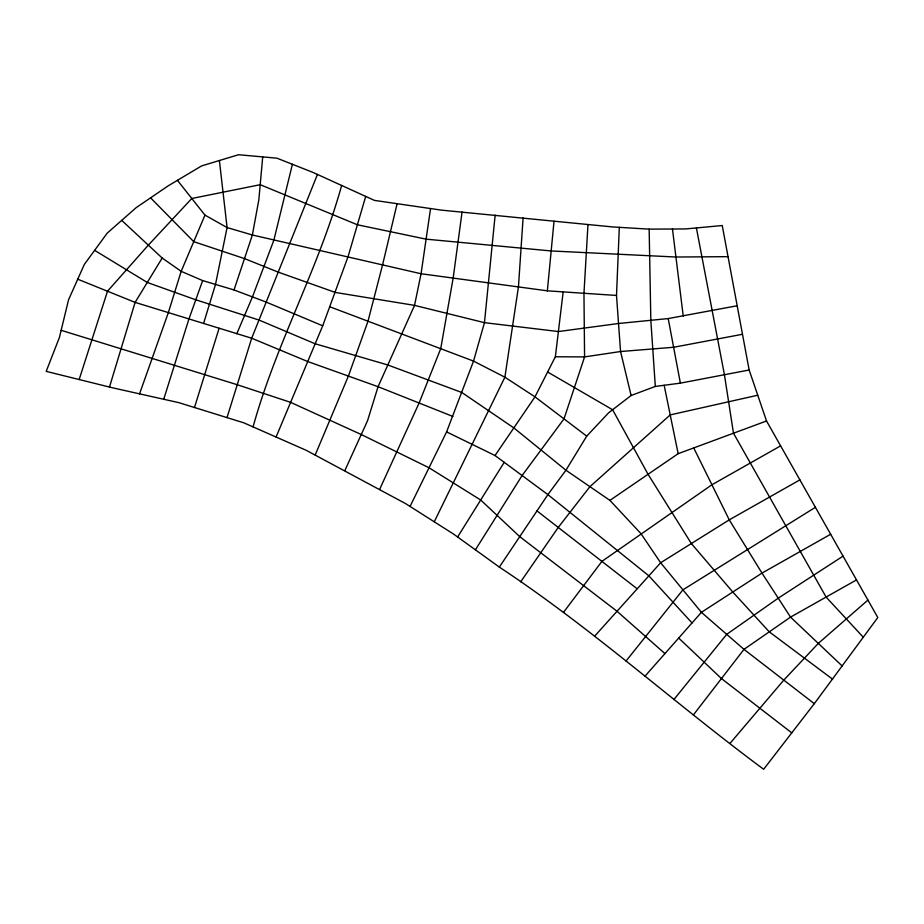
<?xml version="1.0" encoding="UTF-8"?>
<svg xmlns="http://www.w3.org/2000/svg" width="924" height="924" viewBox="0 0 924 924"><rect width="100%" height="100%" fill="white"/><g stroke="black" fill="none" stroke-linecap="round" stroke-linejoin="round"><path stroke-width="1.39" d="M499.341 567.093L453.545 534.06L405.89 503.776L306.329 450.358L243.948 422.88L178.863 402.656L112.301 387.745L46.2 371.367L59.425 337.422L68.561 299.746L84.338 264.414L107.196 233.148L136.255 207.588L168.318 185.77L201.605 165.916L238.531 154.724L276.957 158.189L312.97 172.407L374.451 200.393L441.372 210.129L612.589 226.934L649.156 229.14L685.758 228.933L722.233 225.525L749.145 370.004L766.539 420.986L877.8 617.532L814.31 703.672L763.651 769.276C674.497 703.233 592.03 628.355 499.341 567.093L547.897 494.617L565.927 470.224L586.728 436.14L608.593 412.832L631.115 395.507L620.558 351.524L616.504 295.449L619.311 227.339M587.964 224.705L583.956 293.555L584.58 356.907L563.998 418.884L522.095 475.537L475.398 549.826M523.1 217.937L518.445 286.89L504.885 377.211L434.257 521.806M262.705 156.907L258.847 199.78L252.368 234.996L234.026 289.951L266.251 302.113L322.707 325.802L276.08 437.04M495.149 215.13L484.465 322.661L473.527 361.099L446.604 431.901L410.06 506.421M616.504 295.449L547.355 290.829L554.019 221.263M446.604 431.901L495.033 455.52L534.984 396.846L555.359 356.779L563.109 292.342M462.058 212.046L453.176 278.055L440.725 348.637L419.103 403.014L379.625 489.42M430.549 208.547L421.067 273.747L414.541 305.37L378.066 386.694L367.544 420.72L344.825 470.616M397.112 203.684L382.64 264.611L368.018 321.159L348.383 376.08L315.188 455.024M292.411 164.287L273.839 240.252L252.46 296.904L236.81 333.703M365.708 196.408L348.14 256.422L322.707 325.802M109.482 387.052L135.112 302.379L162.185 258.039L121.725 220.374M203.557 323.55L215.5 284.419L227.085 227.57L219.392 160.522M194.479 407.507L219.103 328.297M227.015 417.613L251.686 338.23L317.452 174.44M163.733 399.26L188.9 319.08L202.656 280.584L181.173 271.333L162.185 258.039M79.164 379.533L107.507 291.222L148.337 245.149L191.799 198.487L260.198 184.696L357.403 224.775L426.091 239.154L551.178 250.958L675.941 257.022L727.973 256.664M341.637 185.458C318.688 268.364 275.953 343.913 253.072 426.9M139.559 393.855L168.33 312.693L181.173 271.333L204.966 215.13L177.431 180.33M457.611 536.994L504.215 462.312M520.686 581.831L558.235 527.431L589.916 486.671L670.223 414.899L757.749 395.229M563.467 612.427L601.894 561.376L711.919 484.765L780.618 445.853M693.335 714.991L743.982 649.364L790.54 617.116L856.513 579.926M626.022 661.064L682.905 589.835L815.418 507.299M673.804 699.653L726.714 634.349L778.251 598.163L843.046 556.133M730.052 743.335L783.795 680.11L818.317 643.393L867.925 600.092M644.929 676.264L701.408 612.323L761.988 573.099L830.664 534.257M594.733 636.082L660.637 562.762L729.255 519.854L799.895 479.891M94.629 250.335L147.274 282.467L195.796 299.803L259.009 320.051L315.107 343.763L387.733 364.945L461.85 392.504L513.836 427.904L565.927 470.224L609.921 500.381L678.158 453.684L766.539 420.986M631.115 395.507L655.312 386.44L680.387 383.137L749.145 370.004M150.577 197.84L193.74 241.661L244.49 258.593L278.263 272.141L335.32 292.446L414.541 305.37L484.465 322.661L558.396 331.554L618.526 323.492L668.202 318.572L737.029 305.786M742.411 334.292L673.619 347.274L620.558 351.524L584.58 356.907L555.359 356.779M547.355 290.829L421.067 273.747L252.368 234.996L227.085 227.57L204.966 215.13M202.656 280.584L234.026 289.951M61.146 330.307L237.237 384.719L290.563 402.333L361.261 434.523L429.013 467.752L480.688 500L519.738 536.636L616.897 611.168L664.945 653.603M330.168 306.918L473.527 361.099L504.885 377.211L534.984 396.846L586.728 436.14M452.933 416.47L378.066 386.694L307.611 361.492L251.686 338.23L135.112 302.379L77.731 279.198M547.62 372.002L612.612 409.748L648.047 474.289L691.36 543.555L732.778 592.007L769.265 631.854L832.605 679.198M495.033 455.52L547.897 494.617L648.752 575.733L692.018 622.949M814.31 703.672L743.982 649.364L701.408 612.323L660.637 562.762L640.956 533.633L609.921 500.381M791.764 732.859L721.448 678.562L678.678 638.045M536.983 510.903L636.948 588.634M842.353 666.146L790.54 617.116L761.988 573.099L729.255 519.854L693.728 447.921M863.363 637.329L826.102 597.077L733.483 433.217L724.428 374.728L696.396 227.939M664.148 385.273L678.158 453.684M668.202 318.572L680.387 383.137M672.476 229.013L683.229 316.066M655.312 386.44L650.831 320.293L649.156 229.14"/></g></svg>
